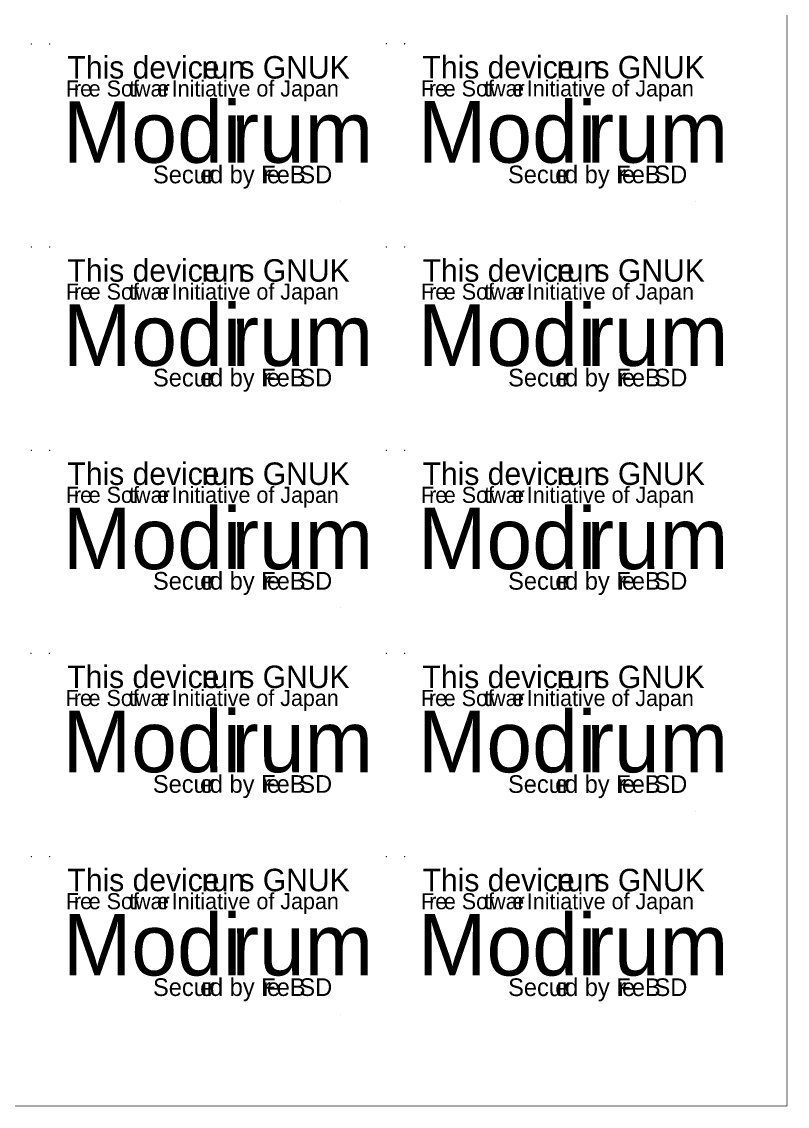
# Model space of a CAD drawing. Extents: x 2.8 to 52.6, y 3.8 to 33.1.
# Drawn here: x 42.25 to 52.6, y 3.81 to 18.45 of the extents above; entities that cross this region are included whole.
import ezdxf

# ---------------------------------------------------------------- set-up
doc = ezdxf.new("R2010")
doc.units = 0
doc.layers.get('0').update_dxf_attribs({"linetype": 'CONTINUOUS'})

msp = doc.modelspace()

# ---------------------------------------------------------------- linework, layer by layer
at = {"color": 0}
for points, const_width in [([(2.76839, 33.0951), (52.5942, 33.0951), (52.5942, 3.81342), (2.76839, 3.81342), (2.76839, 33.0951)], 0.00915), ([(42.3835, 18.1543), (42.3835, 18.1543), (42.3832, 18.1542), (42.3832, 18.1542), (42.3831, 18.1542), (42.3829, 18.1543), (42.3829, 18.1543), (42.3829, 18.1543), (42.3831, 18.1543), (42.3832, 18.1543), (42.3832, 18.1543), (42.3835, 18.1543), (42.3835, 18.1543)], 0.00217), ([(42.6304, 18.1543), (42.6304, 18.1543), (42.6303, 18.1542), (42.6303, 18.1542), (42.6303, 18.1542), (42.6303, 18.1543), (42.6303, 18.1543), (42.6303, 18.1543), (42.6303, 18.1543), (42.6303, 18.1543), (42.6303, 18.1543), (42.6304, 18.1543), (42.6304, 18.1543)], 0.00219), ([(42.6304, 18.1543), (42.6304, 18.1543), (42.6303, 18.1542), (42.6303, 18.1542), (42.6303, 18.1542), (42.6303, 18.1543), (42.6303, 18.1543), (42.6303, 18.1543), (42.6303, 18.1543), (42.6303, 18.1543), (42.6303, 18.1543), (42.6304, 18.1543), (42.6304, 18.1543)], 0.00219), ([(47.18, 18.1553), (47.18, 18.1553), (47.1799, 18.1553), (47.1799, 18.1553), (47.1797, 18.1553), (47.1796, 18.1553), (47.1796, 18.1553), (47.1796, 18.1553), (47.1797, 18.1554), (47.1799, 18.1554), (47.1799, 18.1554), (47.18, 18.1553), (47.18, 18.1553)], 0.00217), ([(47.4271, 18.1553), (47.4271, 18.1553), (47.4269, 18.1551), (47.4269, 18.1551), (47.4269, 18.1551), (47.4268, 18.1553), (47.4268, 18.1553), (47.4268, 18.1553), (47.4269, 18.1554), (47.4269, 18.1554), (47.4269, 18.1554), (47.4271, 18.1553), (47.4271, 18.1553)], 0.00219), ([(47.4271, 18.1553), (47.4271, 18.1553), (47.4269, 18.1551), (47.4269, 18.1551), (47.4269, 18.1551), (47.4268, 18.1553), (47.4268, 18.1553), (47.4268, 18.1553), (47.4269, 18.1554), (47.4269, 18.1554), (47.4269, 18.1554), (47.4271, 18.1553), (47.4271, 18.1553)], 0.00219), ([(46.5664, 16.0254), (46.5664, 16.0256), (46.5667, 16.026), (46.5669, 16.026), (46.5669, 16.026), (46.5675, 16.0256), (46.5675, 16.0254), (46.5675, 16.0253), (46.5669, 16.0249), (46.5669, 16.0249), (46.5667, 16.0249), (46.5664, 16.0253), (46.5664, 16.0254)], 0.00217), ([(51.3631, 16.0264), (51.3631, 16.0265), (51.3633, 16.0269), (51.3636, 16.0269), (51.3636, 16.0269), (51.364, 16.0265), (51.364, 16.0264), (51.364, 16.0263), (51.3636, 16.026), (51.3636, 16.026), (51.3633, 16.026), (51.3631, 16.0263), (51.3631, 16.0264)], 0.00217), ([(42.3835, 15.4117), (42.3835, 15.4117), (42.3832, 15.4115), (42.3832, 15.4115), (42.3831, 15.4115), (42.3829, 15.4117), (42.3829, 15.4117), (42.3829, 15.4117), (42.3831, 15.4117), (42.3832, 15.4117), (42.3832, 15.4117), (42.3835, 15.4117), (42.3835, 15.4117)], 0.00217), ([(42.6304, 15.4117), (42.6304, 15.4117), (42.6303, 15.4115), (42.6303, 15.4115), (42.6303, 15.4115), (42.6303, 15.4117), (42.6303, 15.4117), (42.6303, 15.4117), (42.6303, 15.4117), (42.6303, 15.4117), (42.6303, 15.4117), (42.6304, 15.4117), (42.6304, 15.4117)], 0.00219), ([(42.6304, 15.4117), (42.6304, 15.4117), (42.6303, 15.4115), (42.6303, 15.4115), (42.6303, 15.4115), (42.6303, 15.4117), (42.6303, 15.4117), (42.6303, 15.4117), (42.6303, 15.4117), (42.6303, 15.4117), (42.6303, 15.4117), (42.6304, 15.4117), (42.6304, 15.4117)], 0.00219), ([(47.1817, 15.4117), (47.1817, 15.4117), (47.1814, 15.4115), (47.1814, 15.4115), (47.1813, 15.4115), (47.1811, 15.4117), (47.1811, 15.4117), (47.1811, 15.4117), (47.1813, 15.4117), (47.1814, 15.4117), (47.1814, 15.4117), (47.1817, 15.4117), (47.1817, 15.4117)], 0.00217), ([(47.4286, 15.4117), (47.4286, 15.4117), (47.4286, 15.4115), (47.4286, 15.4115), (47.4286, 15.4115), (47.4285, 15.4117), (47.4285, 15.4117), (47.4285, 15.4117), (47.4286, 15.4117), (47.4286, 15.4117), (47.4286, 15.4117), (47.4286, 15.4117), (47.4286, 15.4117)], 0.00219), ([(47.4286, 15.4117), (47.4286, 15.4117), (47.4286, 15.4115), (47.4286, 15.4115), (47.4286, 15.4115), (47.4285, 15.4117), (47.4285, 15.4117), (47.4285, 15.4117), (47.4286, 15.4117), (47.4286, 15.4117), (47.4286, 15.4117), (47.4286, 15.4117), (47.4286, 15.4117)], 0.00219), ([(46.5664, 13.2828), (46.5664, 13.283), (46.5667, 13.2833), (46.5669, 13.2833), (46.5669, 13.2833), (46.5675, 13.283), (46.5675, 13.2828), (46.5675, 13.2827), (46.5669, 13.2823), (46.5669, 13.2823), (46.5667, 13.2823), (46.5664, 13.2827), (46.5664, 13.2828)], 0.00217), ([(51.3646, 13.2828), (51.3646, 13.283), (51.365, 13.2833), (51.3651, 13.2833), (51.3653, 13.2833), (51.3657, 13.283), (51.3657, 13.2828), (51.3657, 13.2827), (51.3653, 13.2823), (51.3651, 13.2823), (51.365, 13.2823), (51.3646, 13.2827), (51.3646, 13.2828)], 0.00217), ([(42.3835, 12.6671), (42.3835, 12.6671), (42.3832, 12.667), (42.3832, 12.667), (42.3831, 12.667), (42.3829, 12.6671), (42.3829, 12.6671), (42.3829, 12.6671), (42.3831, 12.6672), (42.3832, 12.6672), (42.3832, 12.6672), (42.3835, 12.6671), (42.3835, 12.6671)], 0.00217), ([(42.6304, 12.667), (42.6304, 12.667), (42.6303, 12.6669), (42.6303, 12.6669), (42.6303, 12.6669), (42.6303, 12.667), (42.6303, 12.667), (42.6303, 12.667), (42.6303, 12.6672), (42.6303, 12.6672), (42.6303, 12.6672), (42.6304, 12.667), (42.6304, 12.667)], 0.00219), ([(42.6304, 12.667), (42.6304, 12.667), (42.6303, 12.6669), (42.6303, 12.6669), (42.6303, 12.6669), (42.6303, 12.667), (42.6303, 12.667), (42.6303, 12.667), (42.6303, 12.6672), (42.6303, 12.6672), (42.6303, 12.6672), (42.6304, 12.667), (42.6304, 12.667)], 0.00219), ([(47.1817, 12.6671), (47.1817, 12.6671), (47.1814, 12.667), (47.1814, 12.667), (47.1813, 12.667), (47.1811, 12.6671), (47.1811, 12.6671), (47.1811, 12.6671), (47.1813, 12.6672), (47.1814, 12.6672), (47.1814, 12.6672), (47.1817, 12.6671), (47.1817, 12.6671)], 0.00217), ([(47.4286, 12.667), (47.4286, 12.667), (47.4286, 12.6669), (47.4286, 12.6669), (47.4286, 12.6669), (47.4285, 12.667), (47.4285, 12.667), (47.4285, 12.667), (47.4286, 12.6672), (47.4286, 12.6672), (47.4286, 12.6672), (47.4286, 12.667), (47.4286, 12.667)], 0.00219), ([(47.4286, 12.667), (47.4286, 12.667), (47.4286, 12.6669), (47.4286, 12.6669), (47.4286, 12.6669), (47.4285, 12.667), (47.4285, 12.667), (47.4285, 12.667), (47.4286, 12.6672), (47.4286, 12.6672), (47.4286, 12.6672), (47.4286, 12.667), (47.4286, 12.667)], 0.00219), ([(46.5664, 10.5382), (46.5664, 10.5384), (46.5667, 10.5387), (46.5669, 10.5387), (46.5669, 10.5387), (46.5675, 10.5384), (46.5675, 10.5382), (46.5675, 10.5381), (46.5669, 10.5377), (46.5669, 10.5377), (46.5667, 10.5377), (46.5664, 10.5381), (46.5664, 10.5382)], 0.00217), ([(51.3646, 10.5382), (51.3646, 10.5384), (51.365, 10.5387), (51.3651, 10.5387), (51.3653, 10.5387), (51.3657, 10.5384), (51.3657, 10.5382), (51.3657, 10.5381), (51.3653, 10.5377), (51.3651, 10.5377), (51.365, 10.5377), (51.3646, 10.5381), (51.3646, 10.5382)], 0.00217), ([(42.3818, 9.92449), (42.3818, 9.92449), (42.3817, 9.92437), (42.3815, 9.92437), (42.3814, 9.92437), (42.3812, 9.92449), (42.3812, 9.92449), (42.3812, 9.92449), (42.3814, 9.92453), (42.3815, 9.92453), (42.3817, 9.92453), (42.3818, 9.92449), (42.3818, 9.92449)], 0.00217), ([(42.6289, 9.92449), (42.6289, 9.92449), (42.6288, 9.92437), (42.6288, 9.92437), (42.6288, 9.92437), (42.6286, 9.92449), (42.6286, 9.92449), (42.6286, 9.92449), (42.6288, 9.92458), (42.6288, 9.92458), (42.6288, 9.92458), (42.6289, 9.92449), (42.6289, 9.92449)], 0.00219), ([(42.6289, 9.92449), (42.6289, 9.92449), (42.6288, 9.92437), (42.6288, 9.92437), (42.6288, 9.92437), (42.6286, 9.92449), (42.6286, 9.92449), (42.6286, 9.92449), (42.6288, 9.92458), (42.6288, 9.92458), (42.6288, 9.92458), (42.6289, 9.92449), (42.6289, 9.92449)], 0.00219), ([(47.18, 9.92344), (47.18, 9.92344), (47.1799, 9.92333), (47.1799, 9.92333), (47.1797, 9.92333), (47.1796, 9.92344), (47.1796, 9.92344), (47.1796, 9.92344), (47.1797, 9.9235), (47.1799, 9.9235), (47.1799, 9.9235), (47.18, 9.92344), (47.18, 9.92344)], 0.00217), ([(47.4271, 9.92339), (47.4271, 9.92339), (47.4269, 9.92329), (47.4269, 9.92329), (47.4269, 9.92329), (47.4268, 9.92339), (47.4268, 9.92339), (47.4268, 9.92339), (47.4269, 9.9235), (47.4269, 9.9235), (47.4269, 9.9235), (47.4271, 9.92339), (47.4271, 9.92339)], 0.00219), ([(47.4271, 9.92339), (47.4271, 9.92339), (47.4269, 9.92329), (47.4269, 9.92329), (47.4269, 9.92329), (47.4268, 9.92339), (47.4268, 9.92339), (47.4268, 9.92339), (47.4269, 9.9235), (47.4269, 9.9235), (47.4269, 9.9235), (47.4271, 9.92339), (47.4271, 9.92339)], 0.00219), ([(46.5649, 7.79562), (46.5649, 7.79579), (46.5651, 7.79611), (46.5653, 7.79611), (46.5654, 7.79611), (46.5658, 7.79579), (46.5658, 7.79562), (46.5658, 7.79551), (46.5654, 7.79508), (46.5653, 7.79508), (46.5651, 7.79508), (46.5649, 7.79551), (46.5649, 7.79562)], 0.00217), ([(51.3631, 7.79454), (51.3631, 7.79471), (51.3633, 7.79508), (51.3636, 7.79508), (51.3636, 7.79508), (51.364, 7.79471), (51.364, 7.79454), (51.364, 7.79443), (51.3636, 7.79406), (51.3636, 7.79406), (51.3633, 7.79406), (51.3631, 7.79443), (51.3631, 7.79454)], 0.00217), ([(42.3835, 7.18093), (42.3835, 7.18093), (42.3832, 7.18083), (42.3832, 7.18083), (42.3831, 7.18083), (42.3829, 7.18093), (42.3829, 7.18093), (42.3829, 7.18093), (42.3831, 7.18104), (42.3832, 7.18104), (42.3832, 7.18104), (42.3835, 7.18093), (42.3835, 7.18093)], 0.00217), ([(42.6304, 7.18093), (42.6304, 7.18093), (42.6303, 7.18083), (42.6303, 7.18083), (42.6303, 7.18083), (42.6303, 7.18093), (42.6303, 7.18093), (42.6303, 7.18093), (42.6303, 7.18104), (42.6303, 7.18104), (42.6303, 7.18104), (42.6304, 7.18093), (42.6304, 7.18093)], 0.00219), ([(42.6304, 7.18093), (42.6304, 7.18093), (42.6303, 7.18083), (42.6303, 7.18083), (42.6303, 7.18083), (42.6303, 7.18093), (42.6303, 7.18093), (42.6303, 7.18093), (42.6303, 7.18104), (42.6303, 7.18104), (42.6303, 7.18104), (42.6304, 7.18093), (42.6304, 7.18093)], 0.00219), ([(47.1817, 7.1799), (47.1817, 7.1799), (47.1814, 7.17979), (47.1814, 7.17979), (47.1813, 7.17979), (47.1811, 7.1799), (47.1811, 7.1799), (47.1811, 7.1799), (47.1813, 7.17996), (47.1814, 7.17996), (47.1814, 7.17996), (47.1817, 7.1799), (47.1817, 7.1799)], 0.00217), ([(47.4286, 7.17985), (47.4286, 7.17985), (47.4286, 7.17979), (47.4286, 7.17979), (47.4286, 7.17979), (47.4285, 7.17985), (47.4285, 7.17985), (47.4285, 7.1799), (47.4286, 7.17996), (47.4286, 7.17996), (47.4286, 7.17996), (47.4286, 7.1799), (47.4286, 7.17985)], 0.00219), ([(47.4286, 7.17985), (47.4286, 7.17985), (47.4286, 7.17979), (47.4286, 7.17979), (47.4286, 7.17979), (47.4285, 7.17985), (47.4285, 7.17985), (47.4285, 7.1799), (47.4286, 7.17996), (47.4286, 7.17996), (47.4286, 7.17996), (47.4286, 7.1799), (47.4286, 7.17985)], 0.00219), ([(46.5664, 5.05208), (46.5664, 5.05225), (46.5667, 5.05257), (46.5669, 5.05257), (46.5669, 5.05257), (46.5675, 5.05225), (46.5675, 5.05208), (46.5675, 5.05197), (46.5669, 5.05154), (46.5669, 5.05154), (46.5667, 5.05154), (46.5664, 5.05197), (46.5664, 5.05208)], 0.00217), ([(51.3646, 5.05106), (51.3646, 5.05122), (51.365, 5.05154), (51.3651, 5.05154), (51.3653, 5.05154), (51.3657, 5.05122), (51.3657, 5.05106), (51.3657, 5.05094), (51.3653, 5.05051), (51.3651, 5.05051), (51.365, 5.05051), (51.3646, 5.05094), (51.3646, 5.05106)], 0.00217)]:
    msp.add_lwpolyline(points, close=True, dxfattribs=dict(at, const_width=const_width))
at = {"color": 7}
for points in [[(42.3835, 18.1543), (42.3835, 18.1543), (42.3832, 18.1542), (42.3832, 18.1542), (42.3831, 18.1542), (42.3829, 18.1543), (42.3829, 18.1543), (42.3829, 18.1543), (42.3831, 18.1543), (42.3832, 18.1543), (42.3832, 18.1543), (42.3835, 18.1543), (42.3835, 18.1543)], [(42.6304, 18.1543), (42.6304, 18.1543), (42.6303, 18.1542), (42.6303, 18.1542), (42.6303, 18.1542), (42.6303, 18.1543), (42.6303, 18.1543), (42.6303, 18.1543), (42.6303, 18.1543), (42.6303, 18.1543), (42.6303, 18.1543), (42.6304, 18.1543), (42.6304, 18.1543)], [(42.6304, 18.1543), (42.6304, 18.1543), (42.6303, 18.1542), (42.6303, 18.1542), (42.6303, 18.1542), (42.6303, 18.1543), (42.6303, 18.1543), (42.6303, 18.1543), (42.6303, 18.1543), (42.6303, 18.1543), (42.6303, 18.1543), (42.6304, 18.1543), (42.6304, 18.1543)], [(47.18, 18.1553), (47.18, 18.1553), (47.1799, 18.1553), (47.1799, 18.1553), (47.1797, 18.1553), (47.1796, 18.1553), (47.1796, 18.1553), (47.1796, 18.1553), (47.1797, 18.1554), (47.1799, 18.1554), (47.1799, 18.1554), (47.18, 18.1553), (47.18, 18.1553)], [(47.4271, 18.1553), (47.4271, 18.1553), (47.4269, 18.1551), (47.4269, 18.1551), (47.4269, 18.1551), (47.4268, 18.1553), (47.4268, 18.1553), (47.4268, 18.1553), (47.4269, 18.1554), (47.4269, 18.1554), (47.4269, 18.1554), (47.4271, 18.1553), (47.4271, 18.1553)], [(47.4271, 18.1553), (47.4271, 18.1553), (47.4269, 18.1551), (47.4269, 18.1551), (47.4269, 18.1551), (47.4268, 18.1553), (47.4268, 18.1553), (47.4268, 18.1553), (47.4269, 18.1554), (47.4269, 18.1554), (47.4269, 18.1554), (47.4271, 18.1553), (47.4271, 18.1553)], [(42.3835, 15.4117), (42.3835, 15.4117), (42.3832, 15.4115), (42.3832, 15.4115), (42.3831, 15.4115), (42.3829, 15.4117), (42.3829, 15.4117), (42.3829, 15.4117), (42.3831, 15.4117), (42.3832, 15.4117), (42.3832, 15.4117), (42.3835, 15.4117), (42.3835, 15.4117)], [(42.6304, 15.4117), (42.6304, 15.4117), (42.6303, 15.4115), (42.6303, 15.4115), (42.6303, 15.4115), (42.6303, 15.4117), (42.6303, 15.4117), (42.6303, 15.4117), (42.6303, 15.4117), (42.6303, 15.4117), (42.6303, 15.4117), (42.6304, 15.4117), (42.6304, 15.4117)], [(42.6304, 15.4117), (42.6304, 15.4117), (42.6303, 15.4115), (42.6303, 15.4115), (42.6303, 15.4115), (42.6303, 15.4117), (42.6303, 15.4117), (42.6303, 15.4117), (42.6303, 15.4117), (42.6303, 15.4117), (42.6303, 15.4117), (42.6304, 15.4117), (42.6304, 15.4117)], [(47.1817, 15.4117), (47.1817, 15.4117), (47.1814, 15.4115), (47.1814, 15.4115), (47.1813, 15.4115), (47.1811, 15.4117), (47.1811, 15.4117), (47.1811, 15.4117), (47.1813, 15.4117), (47.1814, 15.4117), (47.1814, 15.4117), (47.1817, 15.4117), (47.1817, 15.4117)], [(47.4286, 15.4117), (47.4286, 15.4117), (47.4286, 15.4115), (47.4286, 15.4115), (47.4286, 15.4115), (47.4285, 15.4117), (47.4285, 15.4117), (47.4285, 15.4117), (47.4286, 15.4117), (47.4286, 15.4117), (47.4286, 15.4117), (47.4286, 15.4117), (47.4286, 15.4117)], [(47.4286, 15.4117), (47.4286, 15.4117), (47.4286, 15.4115), (47.4286, 15.4115), (47.4286, 15.4115), (47.4285, 15.4117), (47.4285, 15.4117), (47.4285, 15.4117), (47.4286, 15.4117), (47.4286, 15.4117), (47.4286, 15.4117), (47.4286, 15.4117), (47.4286, 15.4117)], [(42.3835, 12.6671), (42.3835, 12.6671), (42.3832, 12.667), (42.3832, 12.667), (42.3831, 12.667), (42.3829, 12.6671), (42.3829, 12.6671), (42.3829, 12.6671), (42.3831, 12.6672), (42.3832, 12.6672), (42.3832, 12.6672), (42.3835, 12.6671), (42.3835, 12.6671)], [(42.6304, 12.667), (42.6304, 12.667), (42.6303, 12.6669), (42.6303, 12.6669), (42.6303, 12.6669), (42.6303, 12.667), (42.6303, 12.667), (42.6303, 12.667), (42.6303, 12.6672), (42.6303, 12.6672), (42.6303, 12.6672), (42.6304, 12.667), (42.6304, 12.667)], [(42.6304, 12.667), (42.6304, 12.667), (42.6303, 12.6669), (42.6303, 12.6669), (42.6303, 12.6669), (42.6303, 12.667), (42.6303, 12.667), (42.6303, 12.667), (42.6303, 12.6672), (42.6303, 12.6672), (42.6303, 12.6672), (42.6304, 12.667), (42.6304, 12.667)], [(47.1817, 12.6671), (47.1817, 12.6671), (47.1814, 12.667), (47.1814, 12.667), (47.1813, 12.667), (47.1811, 12.6671), (47.1811, 12.6671), (47.1811, 12.6671), (47.1813, 12.6672), (47.1814, 12.6672), (47.1814, 12.6672), (47.1817, 12.6671), (47.1817, 12.6671)], [(47.4286, 12.667), (47.4286, 12.667), (47.4286, 12.6669), (47.4286, 12.6669), (47.4286, 12.6669), (47.4285, 12.667), (47.4285, 12.667), (47.4285, 12.667), (47.4286, 12.6672), (47.4286, 12.6672), (47.4286, 12.6672), (47.4286, 12.667), (47.4286, 12.667)], [(47.4286, 12.667), (47.4286, 12.667), (47.4286, 12.6669), (47.4286, 12.6669), (47.4286, 12.6669), (47.4285, 12.667), (47.4285, 12.667), (47.4285, 12.667), (47.4286, 12.6672), (47.4286, 12.6672), (47.4286, 12.6672), (47.4286, 12.667), (47.4286, 12.667)], [(42.3818, 9.92449), (42.3818, 9.92449), (42.3817, 9.92437), (42.3815, 9.92437), (42.3814, 9.92437), (42.3812, 9.92449), (42.3812, 9.92449), (42.3812, 9.92449), (42.3814, 9.92453), (42.3815, 9.92453), (42.3817, 9.92453), (42.3818, 9.92449), (42.3818, 9.92449)], [(42.6289, 9.92449), (42.6289, 9.92449), (42.6288, 9.92437), (42.6288, 9.92437), (42.6288, 9.92437), (42.6286, 9.92449), (42.6286, 9.92449), (42.6286, 9.92449), (42.6288, 9.92458), (42.6288, 9.92458), (42.6288, 9.92458), (42.6289, 9.92449), (42.6289, 9.92449)], [(42.6289, 9.92449), (42.6289, 9.92449), (42.6288, 9.92437), (42.6288, 9.92437), (42.6288, 9.92437), (42.6286, 9.92449), (42.6286, 9.92449), (42.6286, 9.92449), (42.6288, 9.92458), (42.6288, 9.92458), (42.6288, 9.92458), (42.6289, 9.92449), (42.6289, 9.92449)], [(47.18, 9.92344), (47.18, 9.92344), (47.1799, 9.92333), (47.1799, 9.92333), (47.1797, 9.92333), (47.1796, 9.92344), (47.1796, 9.92344), (47.1796, 9.92344), (47.1797, 9.9235), (47.1799, 9.9235), (47.1799, 9.9235), (47.18, 9.92344), (47.18, 9.92344)], [(47.4271, 9.92339), (47.4271, 9.92339), (47.4269, 9.92329), (47.4269, 9.92329), (47.4269, 9.92329), (47.4268, 9.92339), (47.4268, 9.92339), (47.4268, 9.92339), (47.4269, 9.9235), (47.4269, 9.9235), (47.4269, 9.9235), (47.4271, 9.92339), (47.4271, 9.92339)], [(47.4271, 9.92339), (47.4271, 9.92339), (47.4269, 9.92329), (47.4269, 9.92329), (47.4269, 9.92329), (47.4268, 9.92339), (47.4268, 9.92339), (47.4268, 9.92339), (47.4269, 9.9235), (47.4269, 9.9235), (47.4269, 9.9235), (47.4271, 9.92339), (47.4271, 9.92339)], [(42.3835, 7.18093), (42.3835, 7.18093), (42.3832, 7.18083), (42.3832, 7.18083), (42.3831, 7.18083), (42.3829, 7.18093), (42.3829, 7.18093), (42.3829, 7.18093), (42.3831, 7.18104), (42.3832, 7.18104), (42.3832, 7.18104), (42.3835, 7.18093), (42.3835, 7.18093)], [(42.6304, 7.18093), (42.6304, 7.18093), (42.6303, 7.18083), (42.6303, 7.18083), (42.6303, 7.18083), (42.6303, 7.18093), (42.6303, 7.18093), (42.6303, 7.18093), (42.6303, 7.18104), (42.6303, 7.18104), (42.6303, 7.18104), (42.6304, 7.18093), (42.6304, 7.18093)], [(42.6304, 7.18093), (42.6304, 7.18093), (42.6303, 7.18083), (42.6303, 7.18083), (42.6303, 7.18083), (42.6303, 7.18093), (42.6303, 7.18093), (42.6303, 7.18093), (42.6303, 7.18104), (42.6303, 7.18104), (42.6303, 7.18104), (42.6304, 7.18093), (42.6304, 7.18093)], [(47.1817, 7.1799), (47.1817, 7.1799), (47.1814, 7.17979), (47.1814, 7.17979), (47.1813, 7.17979), (47.1811, 7.1799), (47.1811, 7.1799), (47.1811, 7.1799), (47.1813, 7.17996), (47.1814, 7.17996), (47.1814, 7.17996), (47.1817, 7.1799), (47.1817, 7.1799)], [(47.4286, 7.17985), (47.4286, 7.17985), (47.4286, 7.17979), (47.4286, 7.17979), (47.4286, 7.17979), (47.4285, 7.17985), (47.4285, 7.17985), (47.4285, 7.1799), (47.4286, 7.17996), (47.4286, 7.17996), (47.4286, 7.17996), (47.4286, 7.1799), (47.4286, 7.17985)], [(47.4286, 7.17985), (47.4286, 7.17985), (47.4286, 7.17979), (47.4286, 7.17979), (47.4286, 7.17979), (47.4285, 7.17985), (47.4285, 7.17985), (47.4285, 7.1799), (47.4286, 7.17996), (47.4286, 7.17996), (47.4286, 7.17996), (47.4286, 7.1799), (47.4286, 7.17985)]]:
    msp.add_lwpolyline(points, close=True, dxfattribs=at)

# ---------------------------------------------------------------- texts
at = {"color": 0}
for s, height, p in [('This device ', 0.303822, (42.8725, 17.6863)), ('run', 0.303822, (44.6851, 17.6863)), ('s GNUK', 0.303822, (45.196, 17.6863)), ('This device ', 0.303822, (47.6692, 17.6872)), ('run', 0.303822, (49.4818, 17.6872)), ('s GNUK', 0.303822, (49.9926, 17.6872)), ('F', 0.21701, (42.8507, 17.4437)), ('r', 0.21701, (42.9601, 17.4437)), ('e', 0.21701, (43.0436, 17.4437)), ('e Sof', 0.217011, (43.16, 17.4437)), ('twar', 0.217011, (43.7054, 17.4437)), ('e', 0.21701, (44.0839, 17.4437)), (' Initiative of Japan', 0.217011, (44.2004, 17.4437)), ('F', 0.21701, (47.6474, 17.4449)), ('r', 0.21701, (47.7568, 17.4449)), ('e', 0.21701, (47.8403, 17.4449)), ('e Sof', 0.217011, (47.9567, 17.4449)), ('twar', 0.217011, (48.5021, 17.4449)), ('e', 0.21701, (48.8806, 17.4449)), (' Initiative of Japan', 0.217011, (48.9971, 17.4449)), ('Modi', 0.830817, (42.8103, 16.5496)), ('Modi', 0.830817, (47.6069, 16.5506)), ('rum', 0.830817, (45.0897, 16.5496)), ('rum', 0.830817, (49.8864, 16.5506)), ('Secur', 0.238718, (44.0285, 16.2719)), ('e', 0.23872, (44.6653, 16.2719)), ('d by F', 0.238718, (44.7981, 16.2719)), ('r', 0.23872, (45.5144, 16.2719)), ('e', 0.23872, (45.5675, 16.2719)), ('eB', 0.238718, (45.7001, 16.2719)), ('SD', 0.238718, (46.0064, 16.2719)), ('Secur', 0.238718, (48.8251, 16.2731)), ('e', 0.23872, (49.4619, 16.2731)), ('d by F', 0.238718, (49.5947, 16.2731)), ('r', 0.23872, (50.3112, 16.2731)), ('e', 0.23872, (50.3642, 16.2731)), ('eB', 0.238718, (50.4968, 16.2731)), ('SD', 0.238718, (50.8031, 16.2731)), ('This device ', 0.303822, (42.8725, 14.9436)), ('s GNUK', 0.303822, (45.196, 14.9436)), ('This device ', 0.303822, (47.6708, 14.9436)), ('s GNUK', 0.303822, (49.9942, 14.9436)), ('run', 0.303822, (44.6851, 14.9436)), ('run', 0.303822, (49.4833, 14.9436)), ('F', 0.21701, (42.8507, 14.7012)), ('r', 0.21701, (42.9601, 14.7012)), ('e', 0.21701, (43.0436, 14.7012)), ('e Sof', 0.217011, (43.16, 14.7012)), ('twar', 0.217011, (43.7054, 14.7012)), ('e', 0.21701, (44.0839, 14.7012)), (' Initiative of Japan', 0.217011, (44.2004, 14.7012)), ('F', 0.21701, (47.6489, 14.7012)), ('r', 0.21701, (47.7583, 14.7012)), ('e', 0.21701, (47.8418, 14.7012)), ('e Sof', 0.217011, (47.9582, 14.7012)), ('twar', 0.217011, (48.5036, 14.7012)), ('e', 0.21701, (48.8822, 14.7012)), (' Initiative of Japan', 0.217011, (48.9987, 14.7012)), ('Modi', 0.830817, (42.8103, 13.8069)), ('Modi', 0.830817, (47.6085, 13.8069)), ('rum', 0.830817, (45.0897, 13.8069)), ('rum', 0.830817, (49.8879, 13.8069)), ('Secur', 0.238718, (44.0285, 13.5294)), ('d by F', 0.238718, (44.7981, 13.5294)), ('eB', 0.238718, (45.7001, 13.5294)), ('SD', 0.238718, (46.0064, 13.5294)), ('Secur', 0.238718, (48.8267, 13.5294)), ('d by F', 0.238718, (49.5962, 13.5294)), ('eB', 0.238718, (50.4983, 13.5294)), ('SD', 0.238718, (50.8046, 13.5294)), ('e', 0.23872, (44.6653, 13.5294)), ('r', 0.23872, (45.5144, 13.5294)), ('e', 0.23872, (45.5675, 13.5294)), ('e', 0.23872, (49.4635, 13.5294)), ('r', 0.23872, (50.3128, 13.5294)), ('e', 0.23872, (50.3658, 13.5294)), ('This device ', 0.303822, (42.8725, 12.199)), ('s GNUK', 0.303822, (45.196, 12.199)), ('This device ', 0.303822, (47.6708, 12.199)), ('s GNUK', 0.303822, (49.9942, 12.199)), ('run', 0.303822, (44.6851, 12.199)), ('run', 0.303822, (49.4833, 12.199)), ('F', 0.21701, (42.8507, 11.9566)), ('e Sof', 0.217011, (43.16, 11.9566)), ('twar', 0.217011, (43.7054, 11.9566)), (' Initiative of Japan', 0.217011, (44.2004, 11.9566)), ('F', 0.21701, (47.6489, 11.9566)), ('e Sof', 0.217011, (47.9582, 11.9566)), ('twar', 0.217011, (48.5036, 11.9566)), (' Initiative of Japan', 0.217011, (48.9987, 11.9566)), ('r', 0.21701, (42.9601, 11.9566)), ('e', 0.21701, (43.0436, 11.9566)), ('e', 0.21701, (44.0839, 11.9566)), ('r', 0.21701, (47.7583, 11.9566)), ('e', 0.21701, (47.8418, 11.9566)), ('e', 0.21701, (48.8822, 11.9566)), ('Modi', 0.830817, (42.8103, 11.0623)), ('Modi', 0.830817, (47.6085, 11.0623)), ('rum', 0.830817, (45.0897, 11.0623)), ('rum', 0.830817, (49.8879, 11.0623)), ('Secur', 0.238718, (44.0285, 10.7848)), ('d by F', 0.238718, (44.7981, 10.7848)), ('eB', 0.238718, (45.7001, 10.7848)), ('SD', 0.238718, (46.0064, 10.7848)), ('Secur', 0.238718, (48.8267, 10.7848)), ('d by F', 0.238718, (49.5962, 10.7848)), ('eB', 0.238718, (50.4983, 10.7848)), ('SD', 0.238718, (50.8046, 10.7848)), ('e', 0.23872, (44.6653, 10.7848)), ('r', 0.23872, (45.5144, 10.7848)), ('e', 0.23872, (45.5675, 10.7848)), ('e', 0.23872, (49.4635, 10.7848)), ('r', 0.23872, (50.3128, 10.7848)), ('e', 0.23872, (50.3658, 10.7848)), ('This device ', 0.303822, (42.871, 9.45642)), ('run', 0.303822, (44.6835, 9.45642)), ('s GNUK', 0.303822, (45.1944, 9.45642)), ('This device ', 0.303822, (47.6692, 9.45537)), ('run', 0.303822, (49.4818, 9.45537)), ('s GNUK', 0.303822, (49.9926, 9.45537)), ('F', 0.21701, (42.8492, 9.21401)), ('r', 0.21701, (42.9585, 9.21401)), ('e', 0.21701, (43.0421, 9.21401)), ('e Sof', 0.217011, (43.1583, 9.21401)), ('twar', 0.217011, (43.7037, 9.21401)), ('e', 0.21701, (44.0824, 9.21401)), (' Initiative of Japan', 0.217011, (44.1989, 9.21401)), ('F', 0.21701, (47.6474, 9.21297)), ('r', 0.21701, (47.7568, 9.21297)), ('e', 0.21701, (47.8403, 9.21297)), ('e Sof', 0.217011, (47.9567, 9.21297)), ('twar', 0.217011, (48.5021, 9.21297)), ('e', 0.21701, (48.8806, 9.21297)), (' Initiative of Japan', 0.217011, (48.9971, 9.21297)), ('Modi', 0.830817, (42.8088, 8.31972)), ('Modi', 0.830817, (47.6069, 8.31868)), ('rum', 0.830817, (45.0882, 8.31972)), ('rum', 0.830817, (49.8864, 8.31868)), ('Secur', 0.238718, (44.0268, 8.04218)), ('e', 0.23872, (44.6636, 8.04218)), ('d by F', 0.238718, (44.7964, 8.04218)), ('r', 0.23872, (45.5129, 8.04218)), ('e', 0.23872, (45.566, 8.04218)), ('eB', 0.238718, (45.6985, 8.04218)), ('SD', 0.238718, (46.0049, 8.04218)), ('Secur', 0.238718, (48.8251, 8.04114)), ('e', 0.23872, (49.4619, 8.04114)), ('d by F', 0.238718, (49.5947, 8.04114)), ('r', 0.23872, (50.3112, 8.04114)), ('e', 0.23872, (50.3642, 8.04114)), ('eB', 0.238718, (50.4968, 8.04114)), ('SD', 0.238718, (50.8031, 8.04114)), ('This device ', 0.303822, (42.8725, 6.71287)), ('This device ', 0.303822, (47.6708, 6.71183)), ('run', 0.303822, (44.6851, 6.71287)), ('s GNUK', 0.303822, (45.196, 6.71287)), ('run', 0.303822, (49.4833, 6.71183)), ('s GNUK', 0.303822, (49.9942, 6.71183)), ('F', 0.21701, (42.8507, 6.47047)), ('r', 0.21701, (42.9601, 6.47047)), ('e', 0.21701, (43.0436, 6.47047)), ('e Sof', 0.217011, (43.16, 6.47047)), ('twar', 0.217011, (43.7054, 6.47047)), ('e', 0.21701, (44.0839, 6.47047)), (' Initiative of Japan', 0.217011, (44.2004, 6.47047)), ('F', 0.21701, (47.6489, 6.46943)), ('r', 0.21701, (47.7583, 6.46943)), ('e', 0.21701, (47.8418, 6.46943)), ('e Sof', 0.217011, (47.9582, 6.46943)), ('twar', 0.217011, (48.5036, 6.46943)), ('e', 0.21701, (48.8822, 6.46943)), (' Initiative of Japan', 0.217011, (48.9987, 6.46943)), ('Modi', 0.830817, (42.8103, 5.57618)), ('Modi', 0.830817, (47.6085, 5.57514)), ('rum', 0.830817, (45.0897, 5.57618)), ('rum', 0.830817, (49.8879, 5.57514)), ('Secur', 0.238718, (44.0285, 5.29864)), ('e', 0.23872, (44.6653, 5.29864)), ('d by F', 0.238718, (44.7981, 5.29864)), ('r', 0.23872, (45.5144, 5.29864)), ('e', 0.23872, (45.5675, 5.29864)), ('eB', 0.238718, (45.7001, 5.29864)), ('SD', 0.238718, (46.0064, 5.29864)), ('Secur', 0.238718, (48.8267, 5.2976)), ('e', 0.23872, (49.4635, 5.2976)), ('d by F', 0.238718, (49.5962, 5.2976)), ('r', 0.23872, (50.3128, 5.2976)), ('e', 0.23872, (50.3658, 5.2976)), ('eB', 0.238718, (50.4983, 5.2976)), ('SD', 0.238718, (50.8046, 5.2976))]:
    msp.add_text(s, height=height, dxfattribs=at).set_placement(p)

doc.saveas('drawing.dxf')
